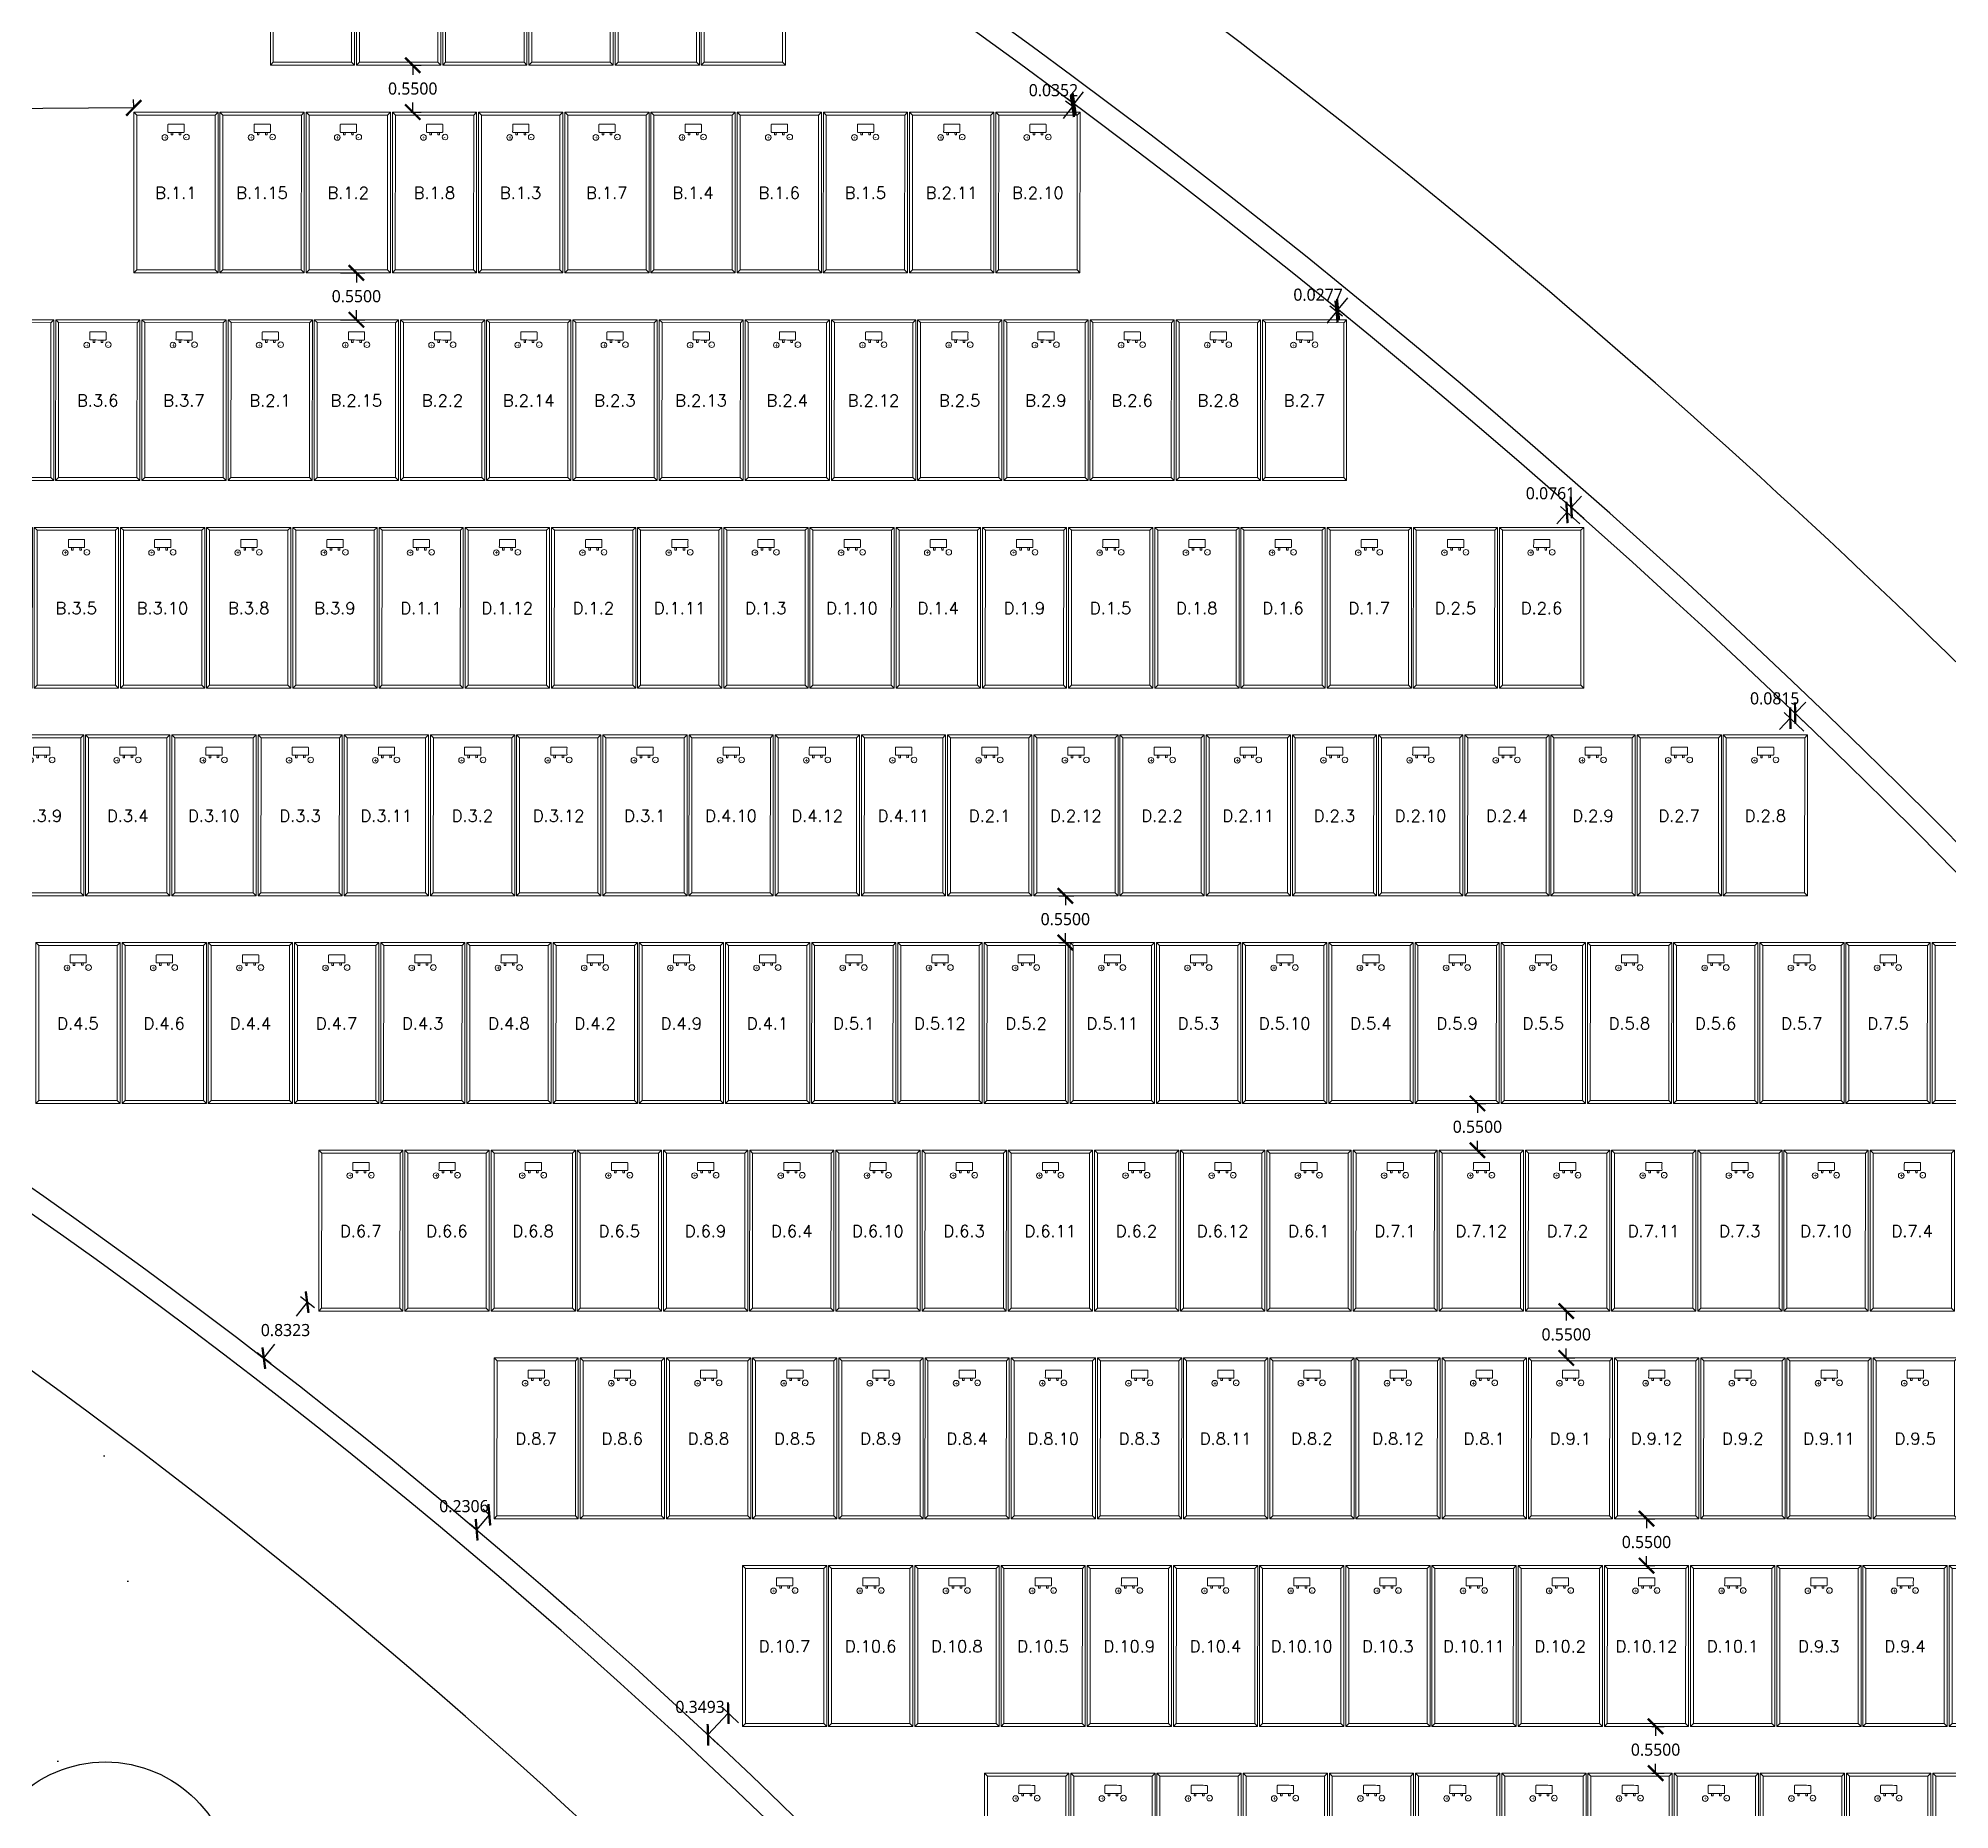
# Model space of a CAD drawing. Header units: metres. Extents: x 399 to 2240, y -1398 to 399.
# Drawn here: x 2056.81 to 2079.28, y -1197.63 to -1176.81 of the extents above; entities that cross this region are included whole.
import ezdxf

# ---------------------------------------------------------------- set-up
doc = ezdxf.new("R2010")
doc.units = ezdxf.units.M
doc.header["$MEASUREMENT"] = 0
doc.layers.get('0').update_dxf_attribs({"linetype": 'CONTINUOUS'})
doc.layers.get('Defpoints').update_dxf_attribs({"linetype": 'CONTINUOUS'})
for name, color, linetype in [('ARQUITETURA', 253, 'CONTINUOUS'), ('Cota', 10, 'CONTINUOUS'), ('MÓDULOS FV', 7, 'CONTINUOUS')]:
    doc.layers.add(name, color=color, linetype=linetype)
doc.layers.add('MOD_ALOCADOS_A', color=5, linetype='CONTINUOUS', lineweight=9)
doc.layers.add('MODULOS_PV', color=2, linetype='CONTINUOUS', lineweight=9)
doc.styles.add('R120-500', font='romans.shx', dxfattribs={"height": 1.5})
doc.styles.add('Verdana', font='ebrima.ttf', dxfattribs={"height": 0.142547})
doc.dimstyles.get("Standard").update_dxf_attribs({"dimtxt": 0.18, "dimasz": 0.18, "dimexe": 0.18, "dimexo": 0.0625, "dimgap": 0.09, "dimtad": 0, "dimtih": 1, "dimtoh": 1, "dimdec": 4, "dimzin": 0, "dimdsep": 46, "dimtxsty": 'Standard', "dimcen": 0.09, "dimadec": 0, "dimazin": 0, "dimtfac": 1, "dimtdec": 4, "dimtofl": 0, "dimtmove": 0, "dimatfit": 3, "dimfxl": 1, "dimtolj": 1, "dimtzin": 0, "dimarcsym": 0})

# ---------------------------------------------------------------- blocks, each defined once
blk = doc.blocks.new('modulo')
at = {"layer": 'MODULOS_PV', "color": 8}
for p, q in [((-0.751, 2.014), (-0.753, 2.063)), ((-1.381, 1.342), (-1.43, 1.34)), ((0.577, 0.769), (0.626, 0.771)), ((-0.053, 0.097), (-0.051, 0.048))]:
    blk.add_line(p, q, dxfattribs=at)
for points in [[(-1.43, 1.34), (-0.753, 2.063), (0.626, 0.771), (-0.051, 0.048)], [(-1.381, 1.342), (-0.751, 2.014), (0.577, 0.769), (-0.053, 0.097)]]:
    blk.add_lwpolyline(points, close=True, dxfattribs=at)
for points in [[(-0.878, 1.581), (-0.857, 1.562), (-0.87, 1.548), (-0.891, 1.567)], [(-0.956, 1.498), (-0.935, 1.478), (-0.922, 1.492), (-0.943, 1.512)]]:
    blk.add_lwpolyline(points, dxfattribs=at)
blk.add_circle((-0.793, 1.591), 0.0332, dxfattribs=at)
at = {"layer": 'MODULOS_PV', "color": 1}
blk.add_circle((-0.963, 1.403), 0.0332, dxfattribs=at)
at = {"layer": 'MODULOS_PV', "color": 8}
blk.add_open_spline([(-0.986, 1.473), (-1.006, 1.493), (-1.027, 1.512), (-1.048, 1.532), (-1.048, 1.532), (-1.049, 1.534), (-1.049, 1.536), (-1.048, 1.538), (-1.048, 1.539), (-1.007, 1.583), (-0.966, 1.627), (-0.925, 1.67), (-0.924, 1.671), (-0.922, 1.672), (-0.919, 1.672), (-0.918, 1.671), (-0.917, 1.671), (-0.897, 1.652), (-0.876, 1.632), (-0.855, 1.613), (-0.855, 1.612), (-0.854, 1.611), (-0.854, 1.608), (-0.855, 1.606), (-0.855, 1.605), (-0.896, 1.561), (-0.937, 1.518), (-0.978, 1.474), (-0.979, 1.473), (-0.981, 1.472), (-0.984, 1.472), (-0.985, 1.473), (-0.986, 1.473)], degree=3, knots=[0, 0, 0, 0, 1, 1, 1, 1.002534, 1.003925, 1.008052, 1.008052, 1.008052, 2.008052, 2.008052, 2.008052, 2.012179, 2.01357, 2.016104, 2.016104, 2.016104, 3.016104, 3.016104, 3.016104, 3.018638, 3.02003, 3.024156, 3.024156, 3.024156, 4.024156, 4.024156, 4.024156, 4.028283, 4.029675, 4.032208, 4.032208, 4.032208, 4.032208], dxfattribs=at)
at = {"layer": 'MODULOS_PV', "color": 8, "insert": (-0.827, 1.597), "char_height": 0.0572, "width": 0.10748, "attachment_point": 1, "rotation": 46.8722}
blk.add_mtext('-', dxfattribs=at)
at = {"layer": 'MODULOS_PV', "color": 1, "insert": (-0.997, 1.409), "char_height": 0.0572, "width": 0.10748, "attachment_point": 1, "rotation": 46.8722}
blk.add_mtext('+', dxfattribs=at)
blk = doc.blocks.new('_ArchTick')
at = {"color": 0, "linetype": 'ByBlock', "const_width": 0.15}
blk.add_lwpolyline([(-0.5, -0.5), (0.5, 0.5)], dxfattribs=at)
blk = doc.blocks.new('*D1030')
at = {"layer": 'Cota', "color": 0, "lineweight": -2, "transparency": 16777216}
for p, q in [((2060.364, -1179.565), (2060.649, -1179.565)), ((2060.549, -1179.565), (2060.549, -1179.676)), ((2060.364, -1180.115), (2060.649, -1180.115)), ((2060.549, -1180.115), (2060.549, -1180.004))]:
    blk.add_line(p, q, dxfattribs=at)
at = {"layer": 'Defpoints', "color": 0, "transparency": 16777216}
for p in [(2060.302, -1179.565), (2060.302, -1180.115), (2060.549, -1180.115)]:
    blk.add_point(p, dxfattribs=at)
at = {"layer": 'Cota', "color": 0, "lineweight": -2, "transparency": 16777216, "xscale": 0.18, "yscale": 0.18, "zscale": 0.18}
for p, rotation in [((2060.549, -1179.565), 90.00005878968395), ((2060.549, -1180.115), 270.000058789684)]:
    blk.add_blockref('_ArchTick', p, dxfattribs=dict(at, rotation=rotation))
at = {"layer": 'Cota', "color": 0, "transparency": 16777216, "insert": (2060.549, -1179.84), "char_height": 0.1425, "attachment_point": 5, "style": 'Verdana'}
blk.add_mtext('\\A1;0.5500', dxfattribs=at)
blk = doc.blocks.new('*D1031')
at = {"layer": 'Cota', "color": 0, "lineweight": -2, "transparency": 16777216}
for p, q in [((2061.193, -1177.125), (2061.311, -1177.125)), ((2061.211, -1177.125), (2061.211, -1177.236)), ((2061.211, -1177.675), (2061.211, -1177.564)), ((2061.193, -1177.675), (2061.311, -1177.675))]:
    blk.add_line(p, q, dxfattribs=at)
at = {"layer": 'Defpoints', "color": 0, "transparency": 16777216}
for p in [(2061.131, -1177.125), (2061.131, -1177.675), (2061.211, -1177.675)]:
    blk.add_point(p, dxfattribs=at)
at = {"layer": 'Cota', "color": 0, "lineweight": -2, "transparency": 16777216, "xscale": 0.18, "yscale": 0.18, "zscale": 0.18}
for p, rotation in [((2061.211, -1177.125), 90.00005878966493), ((2061.211, -1177.675), 270.0000587896649)]:
    blk.add_blockref('_ArchTick', p, dxfattribs=dict(at, rotation=rotation))
at = {"layer": 'Cota', "color": 0, "transparency": 16777216, "insert": (2061.211, -1177.4), "char_height": 0.1425, "attachment_point": 5, "style": 'Verdana'}
blk.add_mtext('\\A1;0.5500', dxfattribs=at)
blk = doc.blocks.new('*D1033')
at = {"layer": 'Cota', "color": 0, "lineweight": -2, "transparency": 16777216}
for p, q in [((2068.964, -1177.608), (2068.857, -1177.752)), ((2069.003, -1177.637), (2068.884, -1177.548)), ((2069.025, -1177.609), (2068.905, -1177.52)), ((2068.985, -1177.58), (2069.093, -1177.436))]:
    blk.add_line(p, q, dxfattribs=at)
at = {"layer": 'Defpoints', "color": 0, "transparency": 16777216}
for p in [(2068.985, -1177.58), (2069.075, -1177.647), (2069.054, -1177.675)]:
    blk.add_point(p, dxfattribs=at)
at = {"layer": 'Cota', "color": 0, "lineweight": -2, "transparency": 16777216, "xscale": 0.18, "yscale": 0.18, "zscale": 0.18}
for p, rotation in [((2068.964, -1177.608), 53.24803469648528), ((2068.985, -1177.58), 233.2480346964853)]:
    blk.add_blockref('_ArchTick', p, dxfattribs=dict(at, rotation=rotation))
at = {"layer": 'Cota', "color": 0, "transparency": 16777216, "insert": (2068.741, -1177.419), "char_height": 0.1425, "attachment_point": 5, "style": 'Verdana'}
blk.add_mtext('\\A1;0.0352', dxfattribs=at)
blk = doc.blocks.new('*D1034')
at = {"layer": 'Cota', "color": 0, "lineweight": -2, "transparency": 16777216}
for p, q in [((2072.086, -1179.996), (2072.2, -1179.857)), ((2072.068, -1180.017), (2071.954, -1180.157)), ((2072.139, -1180.075), (2071.991, -1179.954)), ((2072.157, -1180.054), (2072.008, -1179.933))]:
    blk.add_line(p, q, dxfattribs=at)
at = {"layer": 'Defpoints', "color": 0, "transparency": 16777216}
for p in [(2072.086, -1179.996), (2072.187, -1180.115), (2072.205, -1180.093)]:
    blk.add_point(p, dxfattribs=at)
at = {"layer": 'Cota', "color": 0, "lineweight": -2, "transparency": 16777216, "xscale": 0.18, "yscale": 0.18, "zscale": 0.18}
for p, rotation in [((2072.068, -1180.017), 50.72546788503953), ((2072.086, -1179.996), 230.7254678850395)]:
    blk.add_blockref('_ArchTick', p, dxfattribs=dict(at, rotation=rotation))
at = {"layer": 'Cota', "color": 0, "transparency": 16777216, "insert": (2071.851, -1179.822), "char_height": 0.1425, "attachment_point": 5, "style": 'Verdana'}
blk.add_mtext('\\A1;0.0277', dxfattribs=at)
blk = doc.blocks.new('*D1035')
at = {"layer": 'Cota', "color": 0, "lineweight": -2, "transparency": 16777216}
for p, q in [((2074.928, -1182.513), (2074.702, -1182.312)), ((2074.978, -1182.456), (2074.752, -1182.256)), ((2074.827, -1182.322), (2074.947, -1182.187)), ((2074.776, -1182.379), (2074.657, -1182.513))]:
    blk.add_line(p, q, dxfattribs=at)
at = {"layer": 'Defpoints', "color": 0, "transparency": 16777216}
for p in [(2074.827, -1182.322), (2074.975, -1182.555), (2075.025, -1182.498)]:
    blk.add_point(p, dxfattribs=at)
at = {"layer": 'Cota', "color": 0, "lineweight": -2, "transparency": 16777216, "xscale": 0.18, "yscale": 0.18, "zscale": 0.18}
for p, rotation in [((2074.776, -1182.379), 48.37245780847092), ((2074.827, -1182.322), 228.3724578084709)]:
    blk.add_blockref('_ArchTick', p, dxfattribs=dict(at, rotation=rotation))
at = {"layer": 'Cota', "color": 0, "transparency": 16777216, "insert": (2074.583, -1182.156), "char_height": 0.1425, "attachment_point": 5, "style": 'Verdana'}
blk.add_mtext('\\A1;0.0761', dxfattribs=at)
blk = doc.blocks.new('*D1036')
at = {"layer": 'Cota', "color": 0, "lineweight": -2, "transparency": 16777216}
for p, q in [((2077.458, -1184.74), (2077.582, -1184.611)), ((2077.401, -1184.799), (2077.276, -1184.929)), ((2077.56, -1184.952), (2077.329, -1184.73)), ((2077.616, -1184.893), (2077.386, -1184.671))]:
    blk.add_line(p, q, dxfattribs=at)
at = {"layer": 'Defpoints', "color": 0, "transparency": 16777216}
for p in [(2077.458, -1184.74), (2077.605, -1184.995), (2077.661, -1184.936)]:
    blk.add_point(p, dxfattribs=at)
at = {"layer": 'Cota', "color": 0, "lineweight": -2, "transparency": 16777216, "xscale": 0.18, "yscale": 0.18, "zscale": 0.18}
for p, rotation in [((2077.458, -1184.74), 226.0927240214176), ((2077.401, -1184.799), 46.09272402141757)]:
    blk.add_blockref('_ArchTick', p, dxfattribs=dict(at, rotation=rotation))
at = {"layer": 'Cota', "color": 0, "transparency": 16777216, "insert": (2077.218, -1184.566), "char_height": 0.1425, "attachment_point": 5, "style": 'Verdana'}
blk.add_mtext('\\A1;0.0815', dxfattribs=at)
blk = doc.blocks.new('*D1043')
at = {"layer": 'Cota', "color": 0, "lineweight": -2, "transparency": 16777216}
for p, q in [((2059.97, -1191.66), (2059.842, -1191.826)), ((2060.056, -1191.727), (2059.891, -1191.599)), ((2059.461, -1192.318), (2059.589, -1192.153)), ((2059.547, -1192.385), (2059.382, -1192.257))]:
    blk.add_line(p, q, dxfattribs=at)
at = {"layer": 'Defpoints', "color": 0, "transparency": 16777216}
for p in [(2060.106, -1191.765), (2059.461, -1192.318), (2059.596, -1192.423)]:
    blk.add_point(p, dxfattribs=at)
at = {"layer": 'Cota', "color": 0, "lineweight": -2, "transparency": 16777216, "xscale": 0.18, "yscale": 0.18, "zscale": 0.18}
for p, rotation in [((2059.97, -1191.66), 52.26571278591584), ((2059.461, -1192.318), 232.2657127859159)]:
    blk.add_blockref('_ArchTick', p, dxfattribs=dict(at, rotation=rotation))
at = {"layer": 'Cota', "color": 0, "transparency": 16777216, "insert": (2059.716, -1191.989), "char_height": 0.1425, "attachment_point": 5, "style": 'Verdana'}
blk.add_mtext('\\A1;0.8323', dxfattribs=at)
blk = doc.blocks.new('*D1044')
at = {"layer": 'Cota', "color": 0, "lineweight": -2, "transparency": 16777216}
for p, q in [((2061.97, -1194.341), (2061.886, -1194.27)), ((2062.111, -1194.158), (2061.962, -1194.334)), ((2062.119, -1194.165), (2062.035, -1194.094))]:
    blk.add_line(p, q, dxfattribs=at)
at = {"layer": 'Defpoints', "color": 0, "transparency": 16777216}
for p in [(2062.166, -1194.205), (2061.962, -1194.334), (2062.018, -1194.381)]:
    blk.add_point(p, dxfattribs=at)
at = {"layer": 'Cota', "color": 0, "lineweight": -2, "transparency": 16777216, "xscale": 0.18, "yscale": 0.18, "zscale": 0.18}
for p, rotation in [((2062.111, -1194.158), 49.81315671325002), ((2061.962, -1194.334), 229.81315671325)]:
    blk.add_blockref('_ArchTick', p, dxfattribs=dict(at, rotation=rotation))
at = {"layer": 'Cota', "color": 0, "transparency": 16777216, "insert": (2061.813, -1194.058), "char_height": 0.1425, "attachment_point": 5, "style": 'Verdana'}
blk.add_mtext('\\A1;0.2306', dxfattribs=at)
blk = doc.blocks.new('*D1047')
at = {"layer": 'Cota', "color": 0, "lineweight": -2, "transparency": 16777216}
for p, q in [((2064.92, -1196.49), (2064.681, -1196.745)), ((2065.04, -1196.602), (2064.847, -1196.421)), ((2064.801, -1196.857), (2064.608, -1196.676))]:
    blk.add_line(p, q, dxfattribs=at)
at = {"layer": 'Defpoints', "color": 0, "transparency": 16777216}
for p in [(2065.086, -1196.645), (2064.681, -1196.745), (2064.847, -1196.9)]:
    blk.add_point(p, dxfattribs=at)
at = {"layer": 'Cota', "color": 0, "lineweight": -2, "transparency": 16777216, "xscale": 0.18, "yscale": 0.18, "zscale": 0.18}
for p, rotation in [((2064.92, -1196.49), 46.82972657284868), ((2064.681, -1196.745), 226.8297265728487)]:
    blk.add_blockref('_ArchTick', p, dxfattribs=dict(at, rotation=rotation))
at = {"layer": 'Cota', "color": 0, "transparency": 16777216, "insert": (2064.588, -1196.417), "char_height": 0.1425, "attachment_point": 5, "style": 'Verdana'}
blk.add_mtext('\\A1;0.3493', dxfattribs=at)
blk = doc.blocks.new('*D1049')
at = {"layer": 'Cota', "color": 0, "lineweight": -2, "transparency": 16777216}
for p, q in [((2052.946, -1177.651), (2052.946, -1177.565)), ((2052.946, -1177.665), (2055.059, -1177.648)), ((2057.932, -1177.626), (2055.82, -1177.642)), ((2057.932, -1177.612), (2057.931, -1177.526))]:
    blk.add_line(p, q, dxfattribs=at)
at = {"layer": 'Defpoints', "color": 0, "transparency": 16777216}
for p in [(2052.946, -1177.665), (2052.947, -1177.714), (2057.933, -1177.675)]:
    blk.add_point(p, dxfattribs=at)
at = {"layer": 'Cota', "color": 0, "lineweight": -2, "transparency": 16777216, "xscale": 0.18, "yscale": 0.18, "zscale": 0.18}
for p, rotation in [((2052.946, -1177.665), 180.4469110341109), ((2057.932, -1177.626), 0.4469110341108351)]:
    blk.add_blockref('_ArchTick', p, dxfattribs=dict(at, rotation=rotation))
at = {"layer": 'Cota', "color": 0, "transparency": 16777216, "insert": (2055.439, -1177.645), "char_height": 0.1425, "attachment_point": 5, "style": 'Verdana'}
blk.add_mtext('\\A1;4.9859', dxfattribs=at)
blk = doc.blocks.new('*D1084')
at = {"layer": 'Cota', "color": 0, "lineweight": -2, "transparency": 16777216}
for p, q in [((2073.723, -1189.325), (2073.824, -1189.325)), ((2073.724, -1189.325), (2073.724, -1189.436)), ((2073.724, -1189.875), (2073.724, -1189.764)), ((2073.723, -1189.875), (2073.824, -1189.875))]:
    blk.add_line(p, q, dxfattribs=at)
at = {"layer": 'Defpoints', "color": 0, "transparency": 16777216}
for p in [(2073.66, -1189.325), (2073.66, -1189.875), (2073.724, -1189.875)]:
    blk.add_point(p, dxfattribs=at)
at = {"layer": 'Cota', "color": 0, "lineweight": -2, "transparency": 16777216, "xscale": 0.18, "yscale": 0.18, "zscale": 0.18}
for p, rotation in [((2073.724, -1189.325), 90.00005878965766), ((2073.724, -1189.875), 270.0000587896577)]:
    blk.add_blockref('_ArchTick', p, dxfattribs=dict(at, rotation=rotation))
at = {"layer": 'Cota', "color": 0, "transparency": 16777216, "insert": (2073.724, -1189.6), "char_height": 0.1425, "attachment_point": 5, "style": 'Verdana'}
blk.add_mtext('\\A1;0.5500', dxfattribs=at)
blk = doc.blocks.new('*D1085')
at = {"layer": 'Cota', "color": 0, "lineweight": -2, "transparency": 16777216}
for p, q in [((2074.75, -1191.765), (2074.868, -1191.765)), ((2074.768, -1191.765), (2074.768, -1191.876)), ((2074.768, -1192.315), (2074.768, -1192.204)), ((2074.75, -1192.315), (2074.868, -1192.315))]:
    blk.add_line(p, q, dxfattribs=at)
at = {"layer": 'Defpoints', "color": 0, "transparency": 16777216}
for p in [(2074.688, -1191.765), (2074.688, -1192.315), (2074.768, -1192.315)]:
    blk.add_point(p, dxfattribs=at)
at = {"layer": 'Cota', "color": 0, "lineweight": -2, "transparency": 16777216, "xscale": 0.18, "yscale": 0.18, "zscale": 0.18}
for p, rotation in [((2074.768, -1191.765), 90.00005878964876), ((2074.768, -1192.315), 270.0000587896487)]:
    blk.add_blockref('_ArchTick', p, dxfattribs=dict(at, rotation=rotation))
at = {"layer": 'Cota', "color": 0, "transparency": 16777216, "insert": (2074.768, -1192.04), "char_height": 0.1425, "attachment_point": 5, "style": 'Verdana'}
blk.add_mtext('\\A1;0.5500', dxfattribs=at)
blk = doc.blocks.new('*D1086')
at = {"layer": 'Cota', "color": 0, "lineweight": -2, "transparency": 16777216}
for p, q in [((2075.711, -1194.205), (2075.711, -1194.316)), ((2075.74, -1194.205), (2075.811, -1194.205)), ((2075.711, -1194.755), (2075.711, -1194.644)), ((2075.74, -1194.755), (2075.811, -1194.755))]:
    blk.add_line(p, q, dxfattribs=at)
at = {"layer": 'Defpoints', "color": 0, "transparency": 16777216}
for p in [(2075.677, -1194.205), (2075.677, -1194.755), (2075.711, -1194.755)]:
    blk.add_point(p, dxfattribs=at)
at = {"layer": 'Cota', "color": 0, "lineweight": -2, "transparency": 16777216, "xscale": 0.18, "yscale": 0.18, "zscale": 0.18}
for p, rotation in [((2075.711, -1194.205), 90.00005878966006), ((2075.711, -1194.755), 270.00005878966)]:
    blk.add_blockref('_ArchTick', p, dxfattribs=dict(at, rotation=rotation))
at = {"layer": 'Cota', "color": 0, "transparency": 16777216, "insert": (2075.711, -1194.48), "char_height": 0.1425, "attachment_point": 5, "style": 'Verdana'}
blk.add_mtext('\\A1;0.5500', dxfattribs=at)
blk = doc.blocks.new('*D1087')
at = {"layer": 'Cota', "color": 0, "lineweight": -2, "transparency": 16777216}
for p, q in [((2075.774, -1196.645), (2075.918, -1196.645)), ((2075.818, -1196.645), (2075.818, -1196.756)), ((2075.818, -1197.195), (2075.818, -1197.084)), ((2075.774, -1197.195), (2075.918, -1197.195))]:
    blk.add_line(p, q, dxfattribs=at)
at = {"layer": 'Defpoints', "color": 0, "transparency": 16777216}
for p in [(2075.711, -1196.645), (2075.711, -1197.195), (2075.818, -1197.195)]:
    blk.add_point(p, dxfattribs=at)
at = {"layer": 'Cota', "color": 0, "lineweight": -2, "transparency": 16777216, "xscale": 0.18, "yscale": 0.18, "zscale": 0.18}
for p, rotation in [((2075.818, -1196.645), 90.00005878966817), ((2075.818, -1197.195), 270.0000587896682)]:
    blk.add_blockref('_ArchTick', p, dxfattribs=dict(at, rotation=rotation))
at = {"layer": 'Cota', "color": 0, "transparency": 16777216, "insert": (2075.818, -1196.92), "char_height": 0.1425, "attachment_point": 5, "style": 'Verdana'}
blk.add_mtext('\\A1;0.5500', dxfattribs=at)
blk = doc.blocks.new('*D1100')
at = {"layer": 'Cota', "color": 0, "lineweight": -2, "transparency": 16777216}
for p, q in [((2068.806, -1186.885), (2068.981, -1186.885)), ((2068.881, -1186.885), (2068.881, -1186.996)), ((2068.806, -1187.435), (2068.981, -1187.435)), ((2068.881, -1187.435), (2068.881, -1187.324))]:
    blk.add_line(p, q, dxfattribs=at)
at = {"layer": 'Defpoints', "color": 0, "transparency": 16777216}
for p in [(2068.744, -1186.885), (2068.744, -1187.435), (2068.881, -1187.435)]:
    blk.add_point(p, dxfattribs=at)
at = {"layer": 'Cota', "color": 0, "lineweight": -2, "transparency": 16777216, "xscale": 0.18, "yscale": 0.18, "zscale": 0.18}
for p, rotation in [((2068.881, -1186.885), 90.0000587896637), ((2068.881, -1187.435), 270.0000587896637)]:
    blk.add_blockref('_ArchTick', p, dxfattribs=dict(at, rotation=rotation))
at = {"layer": 'Cota', "color": 0, "transparency": 16777216, "insert": (2068.881, -1187.16), "char_height": 0.1425, "attachment_point": 5, "style": 'Verdana'}
blk.add_mtext('\\A1;0.5500', dxfattribs=at)

msp = doc.modelspace()

# ---------------------------------------------------------------- hatches: boundary and pattern name
at = {"layer": 'ARQUITETURA'}
h = msp.add_hatch(dxfattribs=at)
h.set_pattern_fill('AR-SAND', color=116, scale=3, angle=-46.87704, style=0)
h.set_pattern_definition([(350.62296, (1466.5355, -762.2295), (4.089919, 4.08927), [0, -4.56, 0, -5.1, 0, -4.875]), (320.623, (1466.5355, -762.2295), (9.808834, 1.91215), [0, -2.46, 0, -4.11, 0, -1.575]), (280.62296, (1464.013, -759.536), (6.39856, -6.807323), [0, -1.5, 0, -5.4, 0, -7.05]), (270.623, (1464.013, -759.536), (8.08648, -4.78256), [0, -0.75, 0, -3.54, 0, -4.05])])
edge = h.paths.add_edge_path(flags=16)
edge.add_arc((2066.28697, -1207.2145), 1.5, 0, 360)
edge = h.paths.add_edge_path(flags=16)
edge.add_arc((2057.59948, -1198.56367), 1.5, 0, 360)
edge = h.paths.add_edge_path(flags=16)
edge.add_arc((2073.66511, -1217.85031), 1.5, 0, 360)
edge = h.paths.add_edge_path()
edge.add_line((2077.35217, -1309.79176), (2085.44517, -1302.21109))
edge.add_line((2085.44517, -1302.21109), (2073.23928, -1273.42679))
edge.add_line((2073.23928, -1273.42679), (2067.01112, -1271.39588))
edge.add_line((2067.01112, -1271.39588), (2078.12983, -1237.29831))
edge.add_line((2078.12983, -1237.29831), (2099.86087, -1244.38448))
edge.add_line((2099.86087, -1244.38448), (2105.89079, -1225.89263))
edge.add_line((2105.89079, -1225.89263), (2099.9053, -1223.94085))
edge.add_line((2099.9053, -1223.94085), (2088.65905, -1230.95182))
edge.add_line((2088.65905, -1230.95182), (2087.38614, -1231.74536))
edge.add_line((2087.38614, -1231.74536), (2081.30235, -1221.98639))
edge.add_line((2081.30235, -1221.98639), (2075.32436, -1212.39714))
edge.add_arc((2015.07334, -1249.95794), 71, 31.9396267, 58.4036169)
edge.add_line((2052.27252, -1189.48298), (2051.642, -1190.50399))
edge.add_line((2051.642, -1190.50399), (2053.78955, -1191.87959))
edge.add_line((2053.78955, -1191.87959), (2048.26893, -1200.81919))
edge.add_line((2048.26893, -1200.81919), (2046.14413, -1199.88256))
edge.add_line((2046.14413, -1199.88256), (2045.08317, -1201.60057))
edge.add_line((2045.08317, -1201.60057), (2040.54948, -1199.60208))
edge.add_line((2040.54948, -1199.60208), (2026.14744, -1232.20715))
edge.add_line((2026.14744, -1232.20715), (2038.65431, -1250.5426))
edge.add_line((2038.65431, -1250.5426), (2041.80708, -1254.47458))
edge.add_line((2041.80708, -1254.47458), (2044.45837, -1252.41583))
edge.add_arc((2056.2978, -1243.20562), 15, -76.242876, 217.880293, ccw=False)
edge.add_line((2059.8649, -1257.77531), (2060.06952, -1259.07612))
edge.add_line((2060.06952, -1259.07612), (2062.97181, -1258.61958))
edge.add_line((2062.97181, -1258.61958), (2063.4613, -1261.73132))
edge.add_line((2063.4613, -1261.73132), (2056.39816, -1262.84238))
edge.add_line((2056.39816, -1262.84238), (2055.90867, -1259.73064))
edge.add_line((2055.90867, -1259.73064), (2057.58147, -1259.46751))
edge.add_line((2057.58147, -1259.46751), (2057.37685, -1258.16676))
edge.add_arc((2056.2978, -1243.20562), 15, 229.734458, 274.125255, ccw=False)
edge.add_line((2046.60283, -1254.65148), (2042.74767, -1259.15568))
edge.add_line((2042.74767, -1259.15568), (2047.01426, -1260.54695))
edge.add_line((2047.01426, -1260.54695), (2045.29851, -1265.80863))
edge.add_line((2045.29851, -1265.80863), (2040.3452, -1264.19343))
edge.add_line((2040.3452, -1264.19343), (2039.01192, -1268.28219))
edge.add_line((2039.01192, -1268.28219), (2061.18295, -1275.51183))
edge.add_line((2061.18295, -1275.51183), (2054.05252, -1297.37863))
edge.add_line((2054.05252, -1297.37863), (2078.7715, -1305.43912))
edge.add_line((2078.7715, -1305.43912), (2077.35217, -1309.79176))

# ---------------------------------------------------------------- linework, layer by layer
msp.add_lwpolyline([(2006.49618, -1174.33708), (2028.46424, -1178.45098, -0.21006605), (2076.80942, -1211.47135)], format="xyb", dxfattribs=at)
msp.add_circle((2057.59948, -1198.56367), 1.5, dxfattribs=at)
for radius, start, end in [(90.5, 31.9396267, 79.3932378), (90.25, 31.9396267, 79.3932378), (92, 41.6531771, 63.5753674), (72.5, 31.9396267, 79.3932378), (71, 31.9396267, 74.2214872)]:
    msp.add_arc((2015.07334, -1249.95794), radius, start, end, dxfattribs=at)

# ---------------------------------------------------------------- block references
at = {"layer": 'MÓDULOS FV', "rotation": 313.12783086684}
for p in [(2059.53738, -1177.19487), (2060.55038, -1177.19487), (2061.56338, -1177.19487), (2062.57638, -1177.19487), (2063.58938, -1177.19487), (2064.60238, -1177.19487), (2057.93253, -1179.63487), (2058.94553, -1179.63487), (2059.95853, -1179.63487), (2060.97153, -1179.63487), (2061.98453, -1179.63487), (2062.99753, -1179.63487), (2064.01053, -1179.63487), (2065.02353, -1179.63487), (2066.03653, -1179.63487), (2067.04953, -1179.63487), (2068.06253, -1179.63487), (2054.98841, -1182.07487), (2056.00141, -1182.07487), (2057.01441, -1182.07487), (2058.02741, -1182.07487), (2059.04041, -1182.07487), (2060.05341, -1182.07487), (2061.06641, -1182.07487), (2062.07941, -1182.07487), (2063.09241, -1182.07487), (2064.10541, -1182.07487), (2065.11841, -1182.07487), (2066.13141, -1182.07487), (2067.14441, -1182.07487), (2068.15741, -1182.07487), (2069.17041, -1182.07487), (2070.18341, -1182.07487), (2071.19641, -1182.07487), (2055.74956, -1184.51487), (2056.76256, -1184.51487), (2057.77556, -1184.51487), (2058.78856, -1184.51487), (2059.80156, -1184.51487), (2060.81456, -1184.51487), (2061.82756, -1184.51487), (2062.84056, -1184.51487), (2063.85356, -1184.51487), (2064.86656, -1184.51487), (2065.87956, -1184.51487), (2066.89256, -1184.51487), (2067.90556, -1184.51487), (2068.91856, -1184.51487), (2069.93156, -1184.51487), (2070.94456, -1184.51487), (2071.95756, -1184.51487), (2072.97056, -1184.51487), (2073.98356, -1184.51487), (2055.34059, -1186.95487), (2056.35359, -1186.95487), (2057.36659, -1186.95487), (2058.37959, -1186.95487), (2059.39259, -1186.95487), (2060.40559, -1186.95487), (2061.41859, -1186.95487), (2062.43159, -1186.95487), (2063.44459, -1186.95487), (2064.45759, -1186.95487), (2065.47059, -1186.95487), (2066.48359, -1186.95487), (2067.49659, -1186.95487), (2068.50959, -1186.95487), (2069.52259, -1186.95487), (2070.53559, -1186.95487), (2071.54859, -1186.95487), (2072.56159, -1186.95487), (2073.57459, -1186.95487), (2074.58759, -1186.95487), (2075.60059, -1186.95487), (2076.61359, -1186.95487), (2056.78224, -1189.39487), (2057.79524, -1189.39487), (2058.80824, -1189.39487), (2059.82124, -1189.39487), (2060.83424, -1189.39487), (2061.84724, -1189.39487), (2062.86024, -1189.39487), (2063.87324, -1189.39487), (2064.88624, -1189.39487), (2065.89924, -1189.39487), (2066.91224, -1189.39487), (2067.92524, -1189.39487), (2068.93824, -1189.39487), (2069.95124, -1189.39487), (2070.96424, -1189.39487), (2071.97724, -1189.39487), (2072.99024, -1189.39487), (2074.00324, -1189.39487), (2075.01624, -1189.39487), (2076.02924, -1189.39487), (2077.04224, -1189.39487), (2078.05524, -1189.39487), (2079.06824, -1189.39487), (2060.10571, -1191.83487), (2061.11871, -1191.83487), (2062.13171, -1191.83487), (2063.14471, -1191.83487), (2064.15771, -1191.83487), (2065.17071, -1191.83487), (2066.18371, -1191.83487), (2067.19671, -1191.83487), (2068.20971, -1191.83487), (2069.22271, -1191.83487), (2070.23571, -1191.83487), (2071.24871, -1191.83487), (2072.26171, -1191.83487), (2073.27471, -1191.83487), (2074.28771, -1191.83487), (2075.30071, -1191.83487), (2076.31371, -1191.83487), (2077.32671, -1191.83487), (2078.33971, -1191.83487), (2079.35271, -1191.83487), (2062.16639, -1194.27487), (2063.17939, -1194.27487), (2064.19239, -1194.27487), (2065.20539, -1194.27487), (2066.21839, -1194.27487), (2067.23139, -1194.27487), (2068.24439, -1194.27487), (2069.25739, -1194.27487), (2070.27039, -1194.27487), (2071.28339, -1194.27487), (2072.29639, -1194.27487), (2073.30939, -1194.27487), (2074.32239, -1194.27487), (2075.33539, -1194.27487), (2076.34839, -1194.27487), (2077.36139, -1194.27487), (2078.37439, -1194.27487), (2079.38739, -1194.27487), (2065.08562, -1196.71487), (2066.09862, -1196.71487), (2067.11162, -1196.71487), (2068.12462, -1196.71487), (2069.13762, -1196.71487), (2070.15062, -1196.71487), (2071.16362, -1196.71487), (2072.17662, -1196.71487), (2073.18962, -1196.71487), (2074.20262, -1196.71487), (2075.21562, -1196.71487), (2076.22862, -1196.71487), (2077.24162, -1196.71487), (2078.25462, -1196.71487), (2079.26762, -1196.71487), (2067.93143, -1199.15487), (2068.94443, -1199.15487), (2069.95743, -1199.15487), (2070.97043, -1199.15487), (2071.98343, -1199.15487), (2072.99643, -1199.15487), (2074.00943, -1199.15487), (2075.02243, -1199.15487), (2076.03543, -1199.15487), (2077.04843, -1199.15487), (2078.06143, -1199.15487), (2079.07443, -1199.15487), (2080.08743, -1199.15487)]:
    msp.add_blockref('modulo', p, dxfattribs=at)

# ---------------------------------------------------------------- texts
at = {"layer": 'MOD_ALOCADOS_A', "color": 5, "char_height": 0.14, "attachment_point": 5, "style": 'R120-500'}
for s, heights, insert in [('B.1.1', [0], (2058.42695, -1178.62462)), ('B.1.15', [0], (2059.43995, -1178.62462)), ('B.1.2', [0], (2060.45295, -1178.62462)), ('B.1.8', [0], (2061.46595, -1178.62462)), ('B.1.3', [0], (2062.47895, -1178.62462)), ('B.1.7', [0], (2063.49195, -1178.62462)), ('B.1.4', [0], (2064.50495, -1178.62462)), ('B.1.6', [0], (2065.51795, -1178.62462)), ('B.1.5', [0], (2066.53095, -1178.62462)), ('D.4.10', [0], (2064.95201, -1185.94462)), ('D.4.12', [0], (2065.96501, -1185.94462)), ('D.4.11', [0], (2066.97801, -1185.94462)), ('D.4.5', [0], (2057.27666, -1188.38462)), ('D.4.6', [0], (2058.28966, -1188.38462)), ('D.4.4', [0], (2059.30266, -1188.38462)), ('D.4.7', [0], (2060.31566, -1188.38462)), ('D.4.3', [0], (2061.32866, -1188.38462)), ('D.4.8', [0], (2062.34166, -1188.38462)), ('D.4.2', [0], (2063.35466, -1188.38462)), ('D.4.9', [0.14], (2064.36766, -1188.38462)), ('D.4.1', [0], (2065.38066, -1188.38462)), ('D.10.7', [0], (2065.58004, -1195.70462)), ('D.10.6', [0], (2066.59304, -1195.70462)), ('D.10.8', [0], (2067.60604, -1195.70462)), ('D.10.5', [0], (2068.61904, -1195.70462)), ('D.10.9', [0], (2069.63204, -1195.70462)), ('D.10.4', [0], (2070.64504, -1195.70462)), ('D.10.10', [0.14], (2071.65804, -1195.70462)), ('D.10.3', [0], (2072.67104, -1195.70462)), ('D.10.11', [0], (2073.68404, -1195.70462)), ('D.10.2', [0], (2074.69704, -1195.70462)), ('D.10.12', [0], (2075.71004, -1195.70462)), ('D.10.1', [0], (2076.72304, -1195.70462))]:
    msp.add_mtext_dynamic_manual_height_columns(s, width=0.992, gutter_width=7.5, heights=heights, dxfattribs=dict(at, insert=insert))
at = {"layer": 'MOD_ALOCADOS_A', "color": 6, "char_height": 0.14, "attachment_point": 5, "style": 'R120-500'}
for s, insert in [('B.2.11', (2067.54395, -1178.62462)), ('B.2.10', (2068.55695, -1178.62462)), ('B.2.1', (2059.53483, -1181.06462)), ('B.2.15', (2060.54783, -1181.06462)), ('B.2.2', (2061.56083, -1181.06462)), ('B.2.14', (2062.57383, -1181.06462)), ('B.2.3', (2063.58683, -1181.06462)), ('B.2.13', (2064.59983, -1181.06462)), ('B.2.4', (2065.61283, -1181.06462)), ('B.2.12', (2066.62583, -1181.06462)), ('B.2.5', (2067.63883, -1181.06462)), ('B.2.9', (2068.65183, -1181.06462)), ('B.2.6', (2069.66483, -1181.06462)), ('B.2.8', (2070.67783, -1181.06462)), ('B.2.7', (2071.69083, -1181.06462)), ('D.5.1', (2066.39366, -1188.38462)), ('D.5.12', (2067.40666, -1188.38462)), ('D.5.2', (2068.41966, -1188.38462)), ('D.5.11', (2069.43266, -1188.38462)), ('D.5.3', (2070.44566, -1188.38462)), ('D.5.10', (2071.45866, -1188.38462)), ('D.5.4', (2072.47166, -1188.38462)), ('D.5.9', (2073.48466, -1188.38462)), ('D.5.5', (2074.49766, -1188.38462)), ('D.5.8', (2075.51066, -1188.38462)), ('D.5.6', (2076.52366, -1188.38462)), ('D.5.7', (2077.53666, -1188.38462))]:
    msp.add_mtext_dynamic_manual_height_columns(s, width=0.992, gutter_width=7.5, heights=[0], dxfattribs=dict(at, insert=insert))
at = {"layer": 'MOD_ALOCADOS_A', "color": 4, "char_height": 0.14, "attachment_point": 5, "style": 'R120-500'}
for s, heights, insert in [('B.3.6', [0], (2057.50883, -1181.06462)), ('B.3.7', [0], (2058.52183, -1181.06462)), ('B.3.5', [0], (2057.25698, -1183.50462)), ('B.3.10', [0], (2058.26998, -1183.50462)), ('B.3.8', [0], (2059.28298, -1183.50462)), ('B.3.9', [0], (2060.29598, -1183.50462)), ('D.6.7', [0], (2060.60013, -1190.82462)), ('D.6.6', [0], (2061.61313, -1190.82462)), ('D.6.8', [0], (2062.62613, -1190.82462)), ('D.6.5', [0], (2063.63913, -1190.82462)), ('D.6.9', [0], (2064.65213, -1190.82462)), ('D.6.4', [0], (2065.66513, -1190.82462)), ('D.6.10', [0.14], (2066.67813, -1190.82462)), ('D.6.3', [0], (2067.69113, -1190.82462)), ('D.6.11', [0], (2068.70413, -1190.82462)), ('D.6.2', [0], (2069.71713, -1190.82462)), ('D.6.12', [0], (2070.73013, -1190.82462)), ('D.6.1', [0], (2071.74313, -1190.82462))]:
    msp.add_mtext_dynamic_manual_height_columns(s, width=0.992, gutter_width=7.5, heights=heights, dxfattribs=dict(at, insert=insert))
at = {"layer": 'MOD_ALOCADOS_A', "color": 1, "char_height": 0.14, "attachment_point": 5, "style": 'R120-500'}
for s, insert in [('D.1.1', (2061.30898, -1183.50462)), ('D.1.12', (2062.32198, -1183.50462)), ('D.1.2', (2063.33498, -1183.50462)), ('D.1.11', (2064.34798, -1183.50462)), ('D.1.3', (2065.36098, -1183.50462)), ('D.1.10', (2066.37398, -1183.50462)), ('D.1.4', (2067.38698, -1183.50462)), ('D.1.9', (2068.39998, -1183.50461)), ('D.1.5', (2069.41298, -1183.50461)), ('D.1.8', (2070.42598, -1183.50461)), ('D.1.6', (2071.43898, -1183.50461)), ('D.1.7', (2072.45198, -1183.50461)), ('D.7.5', (2078.54966, -1188.38462)), ('D.7.1', (2072.75613, -1190.82462)), ('D.7.12', (2073.76913, -1190.82462)), ('D.7.2', (2074.78213, -1190.82462)), ('D.7.11', (2075.79513, -1190.82462)), ('D.7.3', (2076.80813, -1190.82462)), ('D.7.10', (2077.82113, -1190.82462)), ('D.7.4', (2078.83413, -1190.82462))]:
    msp.add_mtext_dynamic_manual_height_columns(s, width=0.992, gutter_width=7.5, heights=[0], dxfattribs=dict(at, insert=insert))
at = {"layer": 'MOD_ALOCADOS_A', "color": 2, "char_height": 0.14, "attachment_point": 5, "style": 'R120-500'}
for s, heights, insert in [('D.2.5', [0], (2073.46498, -1183.50462)), ('D.2.6', [0], (2074.47798, -1183.50462)), ('D.2.1', [0], (2067.99101, -1185.94462)), ('D.2.12', [0], (2069.00401, -1185.94462)), ('D.2.2', [0], (2070.01701, -1185.94462)), ('D.2.11', [0], (2071.03001, -1185.94462)), ('D.2.3', [0], (2072.04301, -1185.94462)), ('D.2.10', [0], (2073.05601, -1185.94462)), ('D.2.4', [0], (2074.06901, -1185.94462)), ('D.2.9', [0], (2075.08201, -1185.94462)), ('D.2.7', [0], (2076.09501, -1185.94462)), ('D.2.8', [0], (2077.10801, -1185.94462)), ('D.8.7', [0], (2062.66082, -1193.26462)), ('D.8.6', [0], (2063.67381, -1193.26462)), ('D.8.8', [0], (2064.68682, -1193.26462)), ('D.8.5', [0], (2065.69981, -1193.26462)), ('D.8.9', [0], (2066.71282, -1193.26462)), ('D.8.4', [0], (2067.72581, -1193.26462)), ('D.8.10', [0.14], (2068.73882, -1193.26462)), ('D.8.3', [0], (2069.75181, -1193.26462)), ('D.8.11', [0], (2070.76482, -1193.26462)), ('D.8.2', [0], (2071.77781, -1193.26462)), ('D.8.12', [0], (2072.79082, -1193.26462)), ('D.8.1', [0], (2073.80382, -1193.26462))]:
    msp.add_mtext_dynamic_manual_height_columns(s, width=0.992, gutter_width=7.5, heights=heights, dxfattribs=dict(at, insert=insert))
at = {"layer": 'MOD_ALOCADOS_A', "color": 3, "char_height": 0.14, "attachment_point": 5, "style": 'R120-500'}
for s, heights, insert in [('D.3.9', [0], (2056.84801, -1185.94462)), ('D.3.4', [0], (2057.86101, -1185.94462)), ('D.3.10', [0.14], (2058.87401, -1185.94462)), ('D.3.3', [0], (2059.88701, -1185.94462)), ('D.3.11', [0], (2060.90001, -1185.94462)), ('D.3.2', [0], (2061.91301, -1185.94462)), ('D.3.12', [0], (2062.92601, -1185.94462)), ('D.3.1', [0], (2063.93901, -1185.94462)), ('D.9.1', [0], (2074.81682, -1193.26462)), ('D.9.12', [0], (2075.82982, -1193.26462)), ('D.9.2', [0], (2076.84282, -1193.26462)), ('D.9.11', [0], (2077.85582, -1193.26462)), ('D.9.5', [0], (2078.86882, -1193.26462)), ('D.9.3', [0], (2077.73604, -1195.70462)), ('D.9.4', [0], (2078.74904, -1195.70462))]:
    msp.add_mtext_dynamic_manual_height_columns(s, width=0.992, gutter_width=7.5, heights=heights, dxfattribs=dict(at, insert=insert))

# ---------------------------------------------------------------- dimensions: what is measured, and where the dimension line sits
at = {"layer": 'Cota', "color": 1}
for p1, p2, distance, picture, middle in [((2061.13051, -1177.12487), (2061.13051, -1177.67487), 0.08054, '*D1031', (2061.21105, -1177.39987)), ((2069.05353, -1177.67487), (2069.07461, -1177.64664), 0.1113, '*D1033', (2068.7406, -1177.41919)), ((2057.93253, -1177.67487), (2052.94683, -1177.71376), -0.04899, '*D1049', (2055.4393, -1177.64533)), ((2060.30173, -1179.56487), (2060.30173, -1180.11487), 0.24717, '*D1030', (2060.54891, -1179.83987)), ((2072.18741, -1180.11487), (2072.20491, -1180.09346), 0.15395, '*D1034', (2071.85062, -1179.8216)), ((2074.97455, -1182.55487), (2075.02511, -1182.49798), 0.26499, '*D1035', (2074.58259, -1182.15562)), ((2077.60459, -1184.99487), (2077.66111, -1184.93615), 0.28253, '*D1036', (2077.21805, -1184.56623)), ((2068.74372, -1186.88487), (2068.74372, -1187.43487), 0.13752, '*D1100', (2068.88124, -1187.15987)), ((2073.66022, -1189.32487), (2073.66022, -1189.87487), 0.06366, '*D1084', (2073.72388, -1189.59987)), ((2060.10571, -1191.76487), (2059.59637, -1192.42306), -0.17104, '*D1043', (2059.71577, -1191.98929)), ((2074.68774, -1191.76487), (2074.68774, -1192.31487), 0.08015, '*D1085', (2074.76789, -1192.03987)), ((2062.16639, -1194.20487), (2062.01762, -1194.381), -0.07234, '*D1044', (2061.81336, -1194.05757)), ((2075.67727, -1194.20487), (2075.67727, -1194.75487), 0.03385, '*D1086', (2075.71112, -1194.47987)), ((2065.08562, -1196.64487), (2064.84662, -1196.89964), -0.22661, '*D1047', (2064.58758, -1196.41715)), ((2075.71112, -1196.64487), (2075.71112, -1197.19487), 0.10738, '*D1087', (2075.8185, -1196.91987))]:
    dim = msp.add_aligned_dim(p1=p1, p2=p2, distance=distance, dimstyle='Standard', override={"dimtxt": 0.142547, "dimexe": 0.1, "dimtxsty": 'Verdana', "dimblk": 'ArchTick', "dimadec": 3, "dimtmove": 2}, dxfattribs=at)
    dim.commit()
    dim.dimension.update_dxf_attribs({"geometry": picture, "text_midpoint": middle})

doc.saveas('drawing.dxf')
